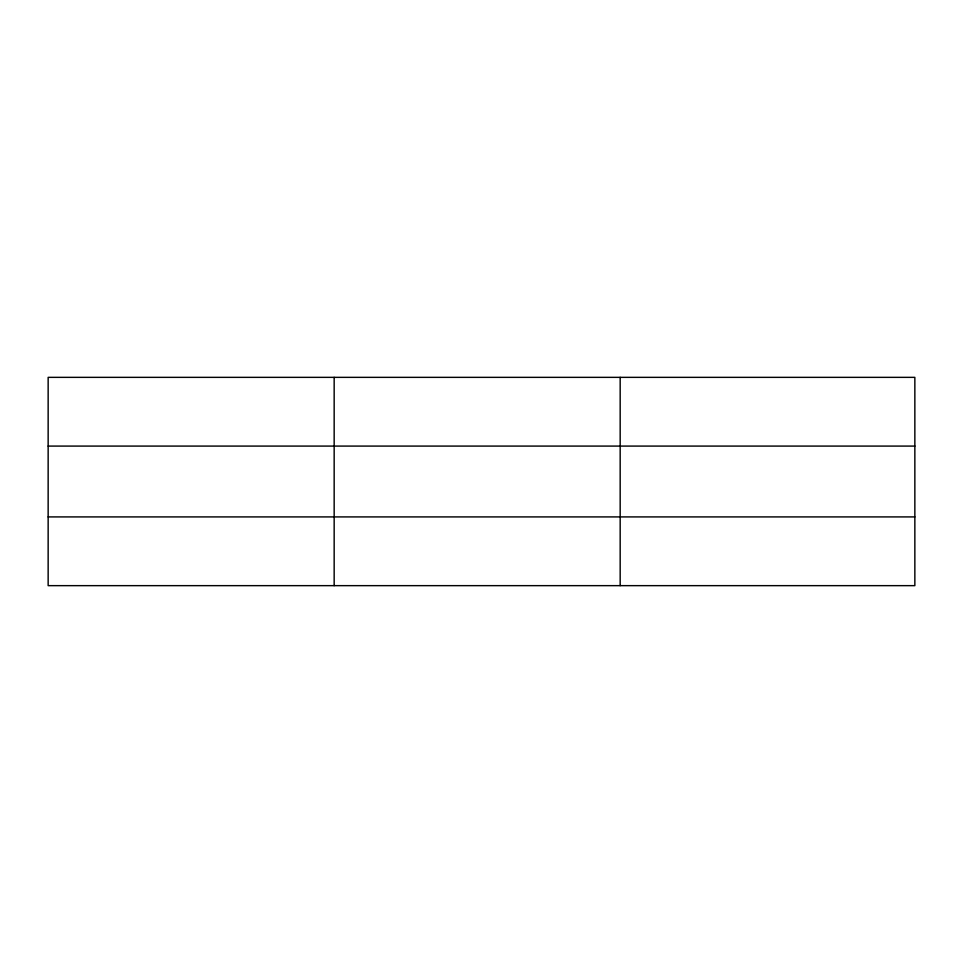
<?xml version="1.0" encoding="UTF-8"?>
<svg xmlns="http://www.w3.org/2000/svg" width="963" height="963" viewBox="0 0 963 963"><rect width="100%" height="100%" fill="white"/><g stroke="black" fill="none" stroke-linecap="round" stroke-linejoin="round"><path stroke-width="1.44" d="M334.161 377.352L334.161 585.648M620.172 377.352L620.172 585.648M914.85 446.086L914.85 377.352L48.15 377.352L48.15 585.648L914.85 585.648L914.85 446.086L48.15 446.086M48.15 516.914L914.85 516.914"/></g></svg>
